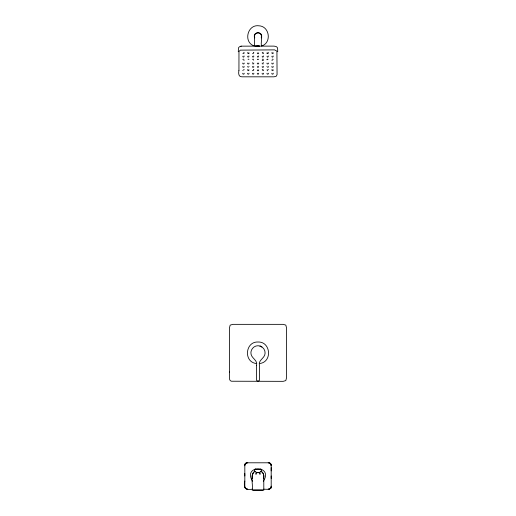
<?xml version="1.0" encoding="UTF-8"?>
<svg xmlns="http://www.w3.org/2000/svg" width="516" height="516" viewBox="0 0 516 516"><rect width="100%" height="100%" fill="white"/><g stroke="black" fill="none" stroke-linecap="round" stroke-linejoin="round"><path stroke-width="0.77" d="M244.81 481.041C243.126 487.865 245.648 490.619 252.292 489.162M244.81 475.971L244.81 473.507M271.19 478.435L271.19 475.971M271.19 470.902L271.19 467.638M247.796 489.162L245.423 488.491L244.829 486.859L244.823 465.09L245.448 463.42L247.016 462.8L268.875 462.794L270.552 463.42L271.177 465.09L271.19 486.169C271.777 490.348 265.927 489.168 263.708 489.162M244.81 465.767L245.074 463.974M271.19 486.169L270.926 487.968M238.276 51.729L238.547 47.743L239.34 46.846L241.333 46.15L274.009 46.117L276.047 46.492L277.137 47.291L277.614 48.201L277.724 51.729M244.139 63.017C244.578 64.255 242.397 64.332 242.772 63.062M244.139 73.201C244.584 74.452 242.385 74.498 242.772 73.246M248.964 53.29L248.983 52.78M248.983 63.017C249.422 64.255 247.248 64.332 247.622 63.062M248.983 69.815L248.725 70.711L247.641 70.331M248.983 73.201C249.428 74.452 247.229 74.498 247.615 73.246M253.833 63.017L253.575 63.913L252.685 63.881M253.833 73.201C254.272 74.452 252.079 74.498 252.466 73.246M258.677 52.78C259.122 54.025 256.923 54.077 257.31 52.826M258.677 63.017C259.122 64.268 256.923 64.313 257.31 63.062M258.677 69.815C259.122 71.066 256.923 71.111 257.31 69.86M258.677 73.201C259.122 74.452 256.923 74.498 257.31 73.246M263.521 52.774L263.263 53.67M263.521 69.815L263.263 70.711M263.521 73.201C263.966 74.452 261.767 74.498 262.154 73.246M268.372 63.017C268.81 64.255 266.63 64.332 267.004 63.062M268.365 73.201C268.81 74.452 266.617 74.498 267.004 73.246M273.216 52.78L272.958 53.67L271.938 53.49M273.216 63.017C273.654 64.255 271.474 64.332 271.848 63.062M273.216 69.815L272.958 70.711L271.874 70.331M273.216 73.201C273.654 74.452 271.461 74.498 271.848 73.246M254.536 35.552L254.472 46.04C243.055 42.686 247.222 24.123 258.942 25.8C269.733 26.2 271.926 43.009 261.528 46.047C260.29 42.144 263.495 36.475 259.967 33.301C257.291 31.302 253.337 34.495 254.717 37.533M263.695 477.023L263.373 473.843L261.154 471.14L262.838 472.811L263.695 474.92M259.883 472.604L260.335 471.456L261.406 471.043L261.335 469.341L254.93 469.263L255.736 469.263L255.362 469.263M252.305 474.92L253.162 472.811L254.846 471.147C249.602 475.868 253.414 484.079 252.195 490.2L263.805 490.2L263.792 475.971L263.373 473.843L263.799 475.971L263.392 478.106L263.805 475.971L263.366 473.849M252.634 473.849L252.201 475.971L252.621 478.1L252.201 475.971L252.634 473.849L252.305 477.023M244.12 56.715L243.191 57.153L242.772 56.244M244.12 60.133L243.881 60.514M248.964 56.715L248.041 57.153L247.622 56.244M253.814 56.715L252.885 57.153L252.466 56.244M258.658 56.715L257.729 57.153L257.31 56.244M263.502 56.715L262.573 57.153L262.16 56.244M263.502 60.133L262.779 60.624L262.18 60.133M268.346 56.715L267.423 57.153L267.004 56.244M273.196 56.715L272.267 57.153L271.848 56.244M261.283 37.533L261.464 35.552M256.059 473.436L255.994 474.314L256.142 472.688M261.264 37.92C264.308 31.205 251.685 31.205 254.736 37.92M262.831 490L253.169 490M244.074 67.112L242.997 67.286L242.772 66.467M253.762 67.112L252.685 67.286L252.466 66.467M258.613 67.112L257.529 67.286L257.31 66.467M263.457 67.112L262.38 67.286L262.16 66.467M268.301 67.112L267.623 67.428M273.151 67.112L272.067 67.286L271.848 66.467M263.315 481.286C274.099 464.729 241.901 464.729 252.685 481.286M244.029 53.529L242.868 53.49M248.88 53.529L247.712 53.49M268.262 53.529L267.095 53.49M255.51 46.298L255.968 45.698L255.652 46.33M263.263 63.913L262.38 63.881L262.16 63.062M259.967 363.49C272.603 361.768 270.7 341.418 258 342.005C245.3 341.424 243.397 361.768 256.033 363.49M257.374 46.079L256.729 46.234L259.355 46.111M257.297 45.995L256.562 46.143L258.703 45.995M241.288 46.156L240.727 46.247M247.087 462.794L245.448 463.42L244.906 464.452L245.88 463.104L247.796 462.781M260.664 471.295L261.173 471.231M268.204 489.162L268.984 489.142M256.413 472.688L259.858 472.688L260 474.314L259.935 473.436M259.226 472.688L259.548 472.688M256.4 472.604L259.716 472.604M256.458 472.469L257.265 472.469M258.735 472.469L259.542 472.469M256.117 472.604L255.665 471.456C254.033 471.817 253.975 468.47 255.736 469.263M268.204 462.781L270.577 463.452L271.177 465.09L270.577 463.452L268.913 462.794M258 46.027L259.271 46.169M247.087 489.142L245.423 488.491L244.823 486.852M258.722 46.001L259.458 46.15M267.623 70.821L267.004 69.86M248.241 67.428L247.622 66.467M272.267 60.566L271.874 60.133M252.885 53.728L252.556 53.49M252.885 70.763L252.492 70.331M243.191 70.763L242.797 70.331M271.177 465.09L271.087 464.465L271.19 465.767M267.004 52.826L267.024 53.29M243.655 52.361A0.684 0.484 0 0 1 244.139 52.78M243.984 55.941A0.684 0.484 0 0 1 244.094 56.063M242.83 59.475A0.684 0.484 0 0 1 243.842 59.263M244.094 66.287A0.684 0.484 0 0 1 244.139 66.422M243.655 69.396A0.684 0.484 0 0 1 244.139 69.815M247.674 52.638A0.684 0.484 0 0 1 248.041 52.374M248.835 55.934A0.684 0.484 0 0 1 248.938 56.063M248.041 59.217A0.684 0.484 0 0 1 248.938 59.475M248.938 66.287A0.684 0.484 0 0 1 248.976 66.564M247.674 69.673A0.684 0.484 0 0 1 248.041 69.415M253.633 53.167A0.684 0.484 0 0 1 253.414 53.271M253.35 52.361A0.684 0.484 0 0 1 253.833 52.78M253.679 55.934A0.684 0.484 0 0 1 253.782 56.063M253.633 60.004A0.684 0.484 0 0 1 253.414 60.108M252.518 59.475A0.684 0.484 0 0 1 253.53 59.263M252.466 63.062A0.684 0.484 0 0 1 252.666 62.72M253.782 66.287A0.684 0.484 0 0 1 253.833 66.422M253.633 70.202A0.684 0.484 0 0 1 253.414 70.305M253.35 69.396A0.684 0.484 0 0 1 253.833 69.815M258.522 55.934A0.684 0.484 0 0 1 258.626 56.063M257.31 59.663A0.684 0.484 0 0 1 258.626 59.475M258.626 66.287A0.684 0.484 0 0 1 258.677 66.422M262.579 53.271A0.684 0.484 0 0 1 262.36 53.167M262.212 52.638A0.684 0.484 0 0 1 262.579 52.374M263.373 55.934A0.684 0.484 0 0 1 263.476 56.063M262.36 59.321A0.684 0.484 0 0 1 263.373 59.353M263.225 62.662A0.684 0.484 0 0 1 263.521 63.017M263.476 66.287A0.684 0.484 0 0 1 263.521 66.422M262.579 70.311A0.684 0.484 0 0 1 262.36 70.202M262.212 69.673A0.684 0.484 0 0 1 262.579 69.415M267.888 52.361A0.684 0.484 0 0 1 268.372 52.78M268.217 55.934A0.684 0.484 0 0 1 268.32 56.063M267.056 59.85A0.684 0.484 0 0 1 267.004 59.663M267.056 59.475A0.684 0.484 0 0 1 268.068 59.263M267.056 66.654A0.684 0.484 0 0 1 267.056 66.287M268.32 66.287A0.684 0.484 0 0 1 268.372 66.422M267.888 69.396A0.684 0.484 0 0 1 268.372 69.815M271.9 52.638A0.684 0.484 0 0 1 272.274 52.374M273.061 55.941A0.684 0.484 0 0 1 273.164 56.063M272.274 59.217A0.684 0.484 0 0 1 273.164 59.475M273.164 66.287A0.684 0.484 0 0 1 273.216 66.422M271.9 69.673A0.684 0.484 0 0 1 272.274 69.415M229.504 372.01L229.626 379.46L230.265 380.666L231.445 381.227L283.174 381.337L285.8 380.608L286.496 378.015L286.496 327.673L285.825 325.112L283.174 324.351L232.826 324.351L230.162 325.132L229.504 327.673L229.504 372.01M238.94 70.44C238.34 72.937 238.418 77.245 242.023 76.82L273.977 76.82L276.247 76.258L277.06 74.639L276.924 51.194L274.622 49.878L240.282 50.136L238.966 51.6L238.94 70.44M256.607 365.399L256.6 379.589C255.82 381.505 260.18 381.505 259.4 379.589L259.4 365.399C258.052 359.852 265.069 358.239 265.089 353.176C265.359 349.274 261.915 345.649 258 345.739C253.691 345.617 250.079 350.016 251.04 354.215C251.931 358.555 257.839 360.239 256.607 365.399M263.657 477.016L263.386 478.1L263.657 477.016M271.094 487.472L270.577 488.491L268.913 489.142L270.552 488.517L271.094 487.491M260.638 469.263L260.264 469.263L261.07 469.263L260.638 469.263M260.941 346.442L259.961 346.088L261.857 346.945L260.941 346.442M252.621 478.1L252.33 477.016L252.621 478.1"/></g></svg>
